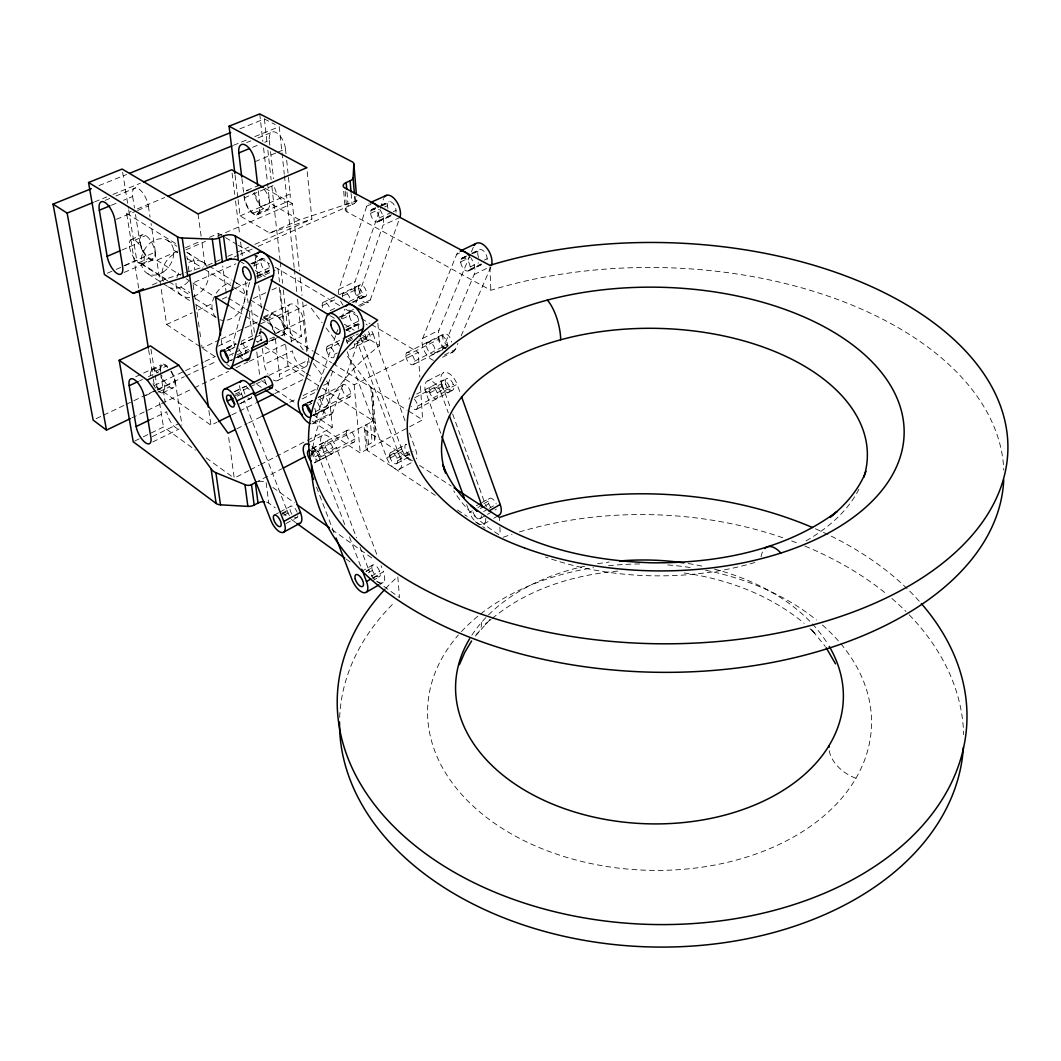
<?xml version="1.0" encoding="UTF-8"?>
<svg xmlns="http://www.w3.org/2000/svg" width="1061" height="1061" viewBox="0 0 1061 1061"><rect width="100%" height="100%" fill="white"/><g stroke="black" fill="none" stroke-linecap="round" stroke-linejoin="round"><path stroke-width="0.75" stroke-dasharray="5 3.75" d="M435.302 495.341L367.517 450.58A7.387 4.284 -4.8 0 1 368.578 444.479L372.132 442.609A7.347 4.231 -4.9 0 0 374.825 439.241L375.289 423.79L372.69 392.358A9.456 7.745 27.5 0 0 370.82 387.437L345.979 354.387M234.68 346.31A13.475 6.074 64 0 1 234.149 338.631L249.68 281.961M253.99 266.218L257.001 255.197M338.578 294.282A13.011 6.525 64.4 0 1 338.883 289.268L366.774 206.113A13.793 7.255 65.8 0 1 368.79 203.274M335.647 335.74L316.364 391.841L300.091 400.01M336.178 334.188L337.796 329.507M341.536 318.605L344.759 309.255M355.886 302.955L383.114 225.144L399.917 217.478L370.316 299.905A12.944 6.591 64.5 0 1 359.904 298.592A12.944 6.591 64.5 0 1 354.984 281.695L383.591 198.593M311.762 423.856A14.125 6.578 62.8 0 0 315.17 421.204L333.539 368.79M315.17 421.204L332.889 412.132L359.069 339.639M433.525 360.329A13.528 7.122 63.1 0 1 424.413 351.125A13.528 7.122 63.1 0 1 422.636 338.446L456.694 254.388A14.35 7.957 64.5 0 1 458.564 251.868M444.678 348.698A13.448 7.188 63.2 0 1 438.936 330.263L473.736 246.232M442.212 350.223L474.174 274.494A14.35 7.957 64.5 0 0 471.203 258.353M444.44 355.011L455.288 349.454L457.901 343.406M461.164 335.833L491.19 266.178M475.355 636.056L489.93 619.651L485.301 624.359L491.071 619.438M258.168 246.351L354.467 203.513L356.907 200.861L356.509 196.073M492.224 618.457C527.476 589.134 573.205 574.943 618.351 571.043M380.302 584.08L383.101 582.462M483.882 524.015L488.1 521.561M493.736 518.298L496.548 516.667M372.119 578.285L383.379 571.799L381.058 565.659M373.326 578.033L380.355 573.988M372.424 580.818L379.573 576.68M480.275 518.564L486.084 515.195M487.49 514.386L495.938 509.505A6.499 3.369 60.1 0 0 496.283 509.187M371.284 576.203L379.705 571.348M483.657 511.535L487.888 509.108M489.293 508.285L493.537 505.858M361.297 571.561L372.703 565.022M476.376 505.739L480.646 503.312M482.065 502.503L489.293 498.338A6.499 3.369 60.1 0 1 496.23 503.909M366.164 571.043L371.774 567.834M483.949 503.59L488.179 501.177M366.005 571.627L368.804 570.022A13.554 6.22 60.3 0 0 380.7 583.019A13.554 6.22 60.3 0 0 383.379 571.799M466.654 504.612L469.479 512.357L472.291 510.752M477.914 507.529L482.132 505.116M368.22 572.874L372.424 570.46M480.275 508.59L484.506 506.163M485.911 505.354L488.723 503.75M319.547 460.288L354.029 442.145M347.265 430.275L312.703 448.272M399.029 469.413L414.32 461.097M286.032 523.497L297.067 517.516M396.284 463.79L411.602 455.501M396.973 458.286L410.925 450.753M347.186 351.721L386.735 457.941A12.546 6.154 61.6 0 0 397.809 469.572A12.546 6.154 61.6 0 0 400.421 458.405L412.994 451.601M397.557 460.806L412.901 452.516M283.022 512.768L289.932 509.055M389.533 455.554L404.864 447.318M281.841 514.32L287.359 511.362L244.189 400.461M386.735 457.941L402.013 449.731A12.48 6.22 61.7 0 0 412.278 461.164M283.698 515.328L290.595 511.614M390.13 458.06L405.435 449.811M274.375 514.996L278.526 512.768M279.918 512.025L290.993 506.084A6.485 2.865 61.6 0 1 297.133 512.145M390.435 452.729L406.138 444.307M312.106 421.045L360.223 452.994L408.114 427.57M409.573 426.801L422.636 419.864L420.381 385.289M314.799 414.798L349.918 396.894M315.303 456.694L332.743 447.556M437.265 392.782L453.299 384.374M344.745 524.558L318.884 456.814L336.35 447.649L377.583 556.468M440.739 433.273L426.084 392.955A13.302 6.896 62.4 0 1 429.121 380.607A13.302 6.896 62.4 0 1 441.031 392.716L457.092 384.281L460.408 393.538M320.382 457.172L354.931 439.042M417.57 406.138L449.891 389.162M314.812 462.782L332.199 453.631M416.562 409.254L452.41 390.395M343.035 384.838L318.061 397.596M311.934 452.556L322.053 447.265A13.793 6.446 62.2 0 1 324.427 434.877A13.793 6.446 62.2 0 1 336.35 447.649M426.084 392.955L442.052 384.626A13.223 6.963 62.4 0 1 445.196 372.278A13.223 6.963 62.4 0 1 457.092 384.281M255.369 482.609L281.775 468.816M311.112 453.498L370.435 422.517L372.132 442.609M308.221 456.442L325.608 447.357M429.785 392.902L445.779 384.533M311.602 448.843L326.125 441.27M416.694 394.122L446.654 378.512M311.881 451.402L346.377 433.405M414.798 397.703L441.217 383.923M309.998 441.88L323.088 435.09M427.716 380.872L443.763 372.557M468.962 270.608L483.126 263.659M248.884 470.58L234.229 478.153L228.301 434.824M250.343 469.824L259.136 465.275M260.595 464.519L306.019 441.031M307.478 440.275L332.385 427.384L328.035 383.101L324.135 377.875M313.486 423.419L331.178 414.36M442.543 357.278L453.365 351.735M311.019 416.084L328.738 407.039M434.904 352.942L447.119 346.722M313.128 415.687L327.889 408.167M413.565 364.454L446.164 347.862M239.441 403.949L253.937 396.589M315.647 411.535L350.82 393.644M414.572 361.191L447.45 344.467M471.893 253.592L478.909 250.038M307.027 405.872L311.417 403.644M318.738 399.957L342.146 388.114M405.819 355.939L438.657 339.334M330.528 369.904L354.162 384.825L418.246 352.371L419.851 377.066M350.435 311.815L339.825 317.053M303.565 404.718L312.438 400.249M318.366 397.252L321.324 395.766M406.814 352.663L443.962 333.897M308.645 402.862L313.088 400.62M426.721 343.273L443.021 335.051M236.895 428.79L247.186 423.631M248.659 422.901L261.881 416.27M289.812 402.265L297.173 398.578M303.048 395.634L316.271 389.002M323.632 385.315L328.035 383.101M422.636 338.446L438.936 330.263M153.314 378.923L154.362 385.408L210.98 425.222L216.921 422.278M231.762 414.931L255.502 403.153M274.799 393.578L302.995 379.599M334.401 354.414L337.305 352.981M354.706 344.401L366.31 338.684M240.502 403.498L250.489 398.565M349.613 349.586L369.029 340.05M237.24 396.191L244.362 392.703M347.08 342.292L351.39 340.183M359.573 339.082L369.652 334.122M152.757 441.96L179.123 428.989M278.101 380.276L306.191 366.456M400.421 458.405L357.199 341.722L373.061 333.91A12.719 6.406 63.7 0 0 370.568 328.937M234.614 391.589L244.627 386.695M327.252 346.377L343.3 338.525M474.174 274.494L489.771 266.881M134.667 441.071L141.869 437.543M143.301 436.84L163.46 426.986L195.503 450.156M268.964 375.408L288.022 366.085L321.165 387.411M235.263 394.122L248.553 387.623M250.025 386.894L254.454 384.732M255.926 384.002L264.786 379.666M326.456 349.467L340.952 342.371M348.194 338.83L358.326 333.87M235.502 395.554L241.192 392.756A13.236 5.902 63.4 0 1 239.68 384.666M346.615 341.085L353.777 337.57M152.333 436.615L178.606 423.737M273.38 380.01A12.679 5.822 63.6 0 0 279.481 374.281L307.663 360.461A12.56 5.942 63.7 0 1 301.165 366.098A12.56 5.942 63.7 0 1 292.425 350.806L264.322 364.414A12.679 5.822 63.6 0 0 267.995 374.254M307.849 402.596L316.602 398.313M238.049 357.371L248.38 352.332M346.138 330.409L357.597 324.838M468.75 270.754L482.927 263.871M149.23 420.183L166.683 411.721A13.09 5.398 63.3 0 0 178.938 428.923M345.859 327.305L358.777 321.032M470.156 266.974L478.67 262.836M484.36 260.091L487.198 258.712M345.634 329.812L358.525 323.539M469.798 269.454L481.137 263.937M346.271 329.905L360.674 322.889M252.81 335.727L241.179 341.284M359.918 306.404L368.671 302.186M339.149 317.186L350.621 311.669M462.079 258.075L466.336 256.033M472.026 253.3L479.121 249.879M131.789 417.928L160.078 404.321M161.564 403.604L192.823 388.565M194.309 387.849L228.539 371.377M235.98 367.796L247.889 362.066M249.375 361.35L285.104 344.162M291.059 341.297L301.47 336.284L297.133 295.343M341.098 317.106L349.692 312.968M461.044 259.401L466.734 256.669M473.829 253.247L478.087 251.205M342.305 318.923L349.467 315.475M460.699 261.868L470.62 257.094M456.694 254.388L459.532 253.022M358.631 305.515L370.316 299.905M159.123 391.774L169.389 386.88M269.733 339.016L273.818 337.066M237.094 354.958L248.632 349.454M334.653 308.419L330.236 310.528A6.552 3.223 64.3 0 0 324.958 302.186A6.552 3.223 64.3 0 0 322.637 307.836M349.414 301.377L362.69 295.051M237.717 356.403L249.6 350.727M268.91 341.496L279.308 336.536M280.794 335.833L285.25 333.698L280.184 288.327M228.314 361.35L232.664 359.268M234.123 358.578L245.754 353.021M351.854 302.319L366.469 295.343M162.744 392.782L173.023 387.875M272.16 340.501L276.258 338.552M237.77 357.623L245.038 354.149M353.034 302.465L365.647 296.483M234.256 391.854L249.68 384.493M224.866 351.828L234.958 347.053M240.714 344.321L253.685 338.18M255.117 337.491L259.441 335.448A6.698 3.09 64.1 0 0 261.391 340.661M322.186 305.701L336.921 298.711M342.809 295.913L354.586 290.329M154.362 385.408L184.123 371.297M185.609 370.594L203.46 362.133M204.959 361.416L215.37 356.483M228.765 350.13L234.72 347.305M240.661 344.493L252.571 338.844L258.075 342.371M96.127 418.671L102.108 415.819M103.593 415.116L124.535 405.156M126.02 404.44L184.335 376.682M185.834 375.979L217.226 361.032M229.189 355.342L233.685 353.207M235.171 352.491L250.131 345.369M257.598 341.814L263.579 338.963M277.04 332.57L287.504 327.584L301.47 336.284M145.582 395.634L155.967 390.687M157.452 389.984L175.264 381.496A13.316 5.544 63.8 0 0 171.232 371.098M274.839 334.096L303.473 320.462A12.759 6.101 64.3 0 0 294.587 304.878A12.759 6.101 64.3 0 0 288.048 310.992L259.494 324.414M227.081 347.783L235.807 343.645M322.982 302.465L334.852 296.841M339.295 294.746L359.613 285.077M226.378 348.923L236.563 344.096M342.716 293.844L358.804 286.231M139.548 380.846L142.506 379.453M148.421 376.668L158.779 371.801M218.155 346.165L234.149 338.631M338.883 289.268L354.984 281.695M264.136 308.393L279.282 317.796L306.735 304.852M135.728 376.748L161.206 364.812M263.685 316.788L289.454 304.719M152.2 370.13L162.532 365.289M263.552 317.915L271.788 314.056M219.866 339.706L202.12 348.021L201.656 344.772M221.338 339.003L243.513 328.592M244.998 327.902L258.3 321.655M155.821 371.085L166.166 366.231M265.966 319.334L275.595 314.812M354.268 203.606L352.093 204.627L351.151 193.526M226.921 347.928L235.476 343.936M347.119 329.653L357.782 324.679M461.867 258.234L466.164 256.245M378.313 221.524L390.952 215.754M253.247 298.526L266.178 292.571M271.934 289.918L279.109 286.603L284.932 338.512M177.837 251.072L156.776 260.224L166.63 324.467L192.187 312.796M198.208 310.051L213.234 303.194M222.253 299.069L226.762 297.014L222.717 266.032M256.669 275.913L269.361 270.157M379.016 220.37L394.413 213.38M256.709 276.855L267.969 271.749M377.491 221.988L394.268 214.362M234.866 288.512L248.261 282.425M257.186 278.367L275.038 270.237M261.722 259.017L250.82 263.937M381.284 205.357L388.366 202.147M256.789 273.446L269.481 267.69M379.254 217.956L391.88 212.24M393.286 211.603L396.085 210.33M253.95 265.794L260.993 262.624M370.607 213.288L379.002 209.508M384.612 206.975L387.411 205.715M251.192 263.632L262.491 258.566M372.358 209.229L375.17 207.969M380.78 205.436L389.201 201.656M252.651 263.977L261.112 260.17M370.846 210.86L376.443 208.341M382.053 205.821L387.663 203.301M258.393 275.94L268.738 271.298M194.375 282.359L235.821 263.831M366.774 206.113L370.979 204.242M371.536 209.707L375.713 207.837M234.163 257.027L238.659 255.025M240.171 254.361L252.173 249.017M220.264 259.693L205.237 266.351L201.431 238.513M227.77 256.364L235.29 253.035M236.789 252.372L248.804 247.041M254.826 244.375L311.907 219.07L306.854 167.691M152.36 284.865L165.702 278.977L185.476 272.664M238.075 199.601L240.078 215.913L269.68 233.049L299.534 219.866L356.894 200.821M185.357 247.81L200.396 241.271M209.428 237.359L218.447 233.433L224.123 236.815M185.954 249.865L205.449 241.391M217.439 236.165L292.412 203.553L299.441 270.86M138.514 262.823L149.322 258.141M253.433 213.102L263.46 208.765M142.24 263.499L153.076 258.804M257.346 213.619L267.399 209.256M124.137 272.438L152.32 260.21M256.497 215.038L286.404 202.054M124.057 265.648L155.423 252.107L151.033 223.5M241.921 178.619L244.242 197.876A13.568 6.485 66.2 0 0 253.592 214.203A13.568 6.485 66.2 0 0 260.144 206.908L290.21 193.938L288.194 174.68M107.347 273.207L114.707 270.038M116.179 269.401L123.54 266.231M125.012 265.595L136.776 260.502L165.702 278.977M240.078 215.913L269.759 203.102L299.534 219.866M122.042 249.985L139.893 242.372L135.49 214.547M244.242 197.876L274.215 185.105A13.435 6.605 66.4 0 0 283.473 201.272A13.435 6.605 66.4 0 0 290.21 193.938M131.179 239.547L142.055 234.919M246.895 190.449L256.987 186.166M134.893 240.157L145.795 235.515M138.673 288.035L126.644 213.38L131.206 211.484M137.293 208.951L164.694 197.571M116.418 219.295L136.193 211.073M137.705 210.436L148.354 206.02A14.31 6.194 66.2 0 0 138.553 188.765A14.31 6.194 66.2 0 0 132.638 196.537L123.553 200.264M254.932 161.696L276.324 152.797M277.849 152.161L285.502 148.991A13.687 6.777 67.1 0 0 276.085 132.506A13.687 6.777 67.1 0 0 269.295 140.41L264.733 142.28M111.445 205.25L117.492 202.757M252.545 147.293L258.632 144.787M94.601 201.895L106.803 196.922M112.917 194.442L140.37 183.248M233.46 145.317L248.712 139.097M254.826 136.617L279.229 126.67L281.841 151.232M105.198 200.33L109.8 198.46M115.928 195.953L135.649 187.89M246.616 142.585L250.82 140.861M257.81 138.01L273.048 131.789M98.991 185.609L126.564 174.508M239.905 128.832L264.414 118.965L275.197 124.561M269.68 233.049L311.907 219.07M186.988 272.173L203.725 266.841M684.226 572.993C727.567 579.094 770.273 595.155 804.172 623.311M345.17 191.166L346.947 211.868L490.832 290.29A346.204 202.399 1.2 0 1 1003.772 470.169M264.932 188.261L292.412 203.553M225.542 237.651L236.882 244.401M238.301 245.25L269.494 263.818M275.17 267.2L340.21 305.913M345.873 309.295L360.064 317.73M361.483 318.579L369.997 323.645M371.416 324.494L418.246 352.371M239.746 261.165L245.396 264.574M255.29 270.542L265.184 276.51M330.183 315.74L334.427 318.3M344.321 324.268L354.215 330.236M362.69 335.356L379.652 345.581A346.204 202.399 1.2 0 0 311.828 456.867M126.644 213.38L176.298 243.937M167.134 240.171L176.935 246.205M186.736 252.253L207.744 265.197M209.15 266.059L231.55 279.865M232.956 280.727L238.553 284.189M173.58 250.078L177.771 252.664M187.558 258.725L202.93 268.261M204.322 269.123L230.874 285.568M232.266 286.43L244.839 294.229M250.369 299.852L262.77 307.544M228.155 297.889L244.866 308.366M246.258 309.242L258.791 317.106M260.184 317.982L313.234 351.244M314.626 352.133L331.47 362.69M332.862 363.565L407.199 410.196M408.604 411.071L422.636 419.864M156.776 260.224L180.556 275.237M186.152 278.764L191.749 282.292M192.89 283.022L215.529 297.305M230.423 306.709L244.335 315.488M245.728 316.364L256.842 323.393M315.236 360.249L329.135 369.029M180.887 287L189.813 292.69M141.378 264.03L167.731 280.873M169.11 281.762L189.919 295.051M195.463 298.592L212.107 309.228M264.958 346.788L304.905 372.384M306.271 373.273L310.409 375.912M147.996 273.844L161.842 282.743M163.222 283.632L190.9 301.404M196.444 304.958L215.821 317.398M322.544 388.299L373.644 421.177A7.268 4.138 -4.8 0 1 375.289 423.79M368.578 444.479L366.867 424.387A7.454 4.257 -4.7 0 0 365.78 430.434L412.663 460.938M419.559 465.421L451.27 486.057M261.536 380.607L266.987 384.201M275.157 389.599L295.595 403.1M313.313 414.798L332.385 427.384M457.437 509.956L467.119 516.349M475.421 521.826L485.102 528.219M166.63 324.467L216.099 357.318M226.868 364.454L229.614 366.284M257.107 384.533L261.231 387.278M272.876 487.45L294.374 502.781M331.987 529.598L372.278 558.338M206.192 457.888L232.889 477.185M266.616 502.105A7.706 4.602 -7.4 0 1 268.712 503.086L275.383 507.914M282.054 512.728L290.064 518.524M291.404 519.492L295.396 522.383A12.984 5.716 61.6 0 1 292.611 519.917M346.098 559.041L350.103 561.932M376.788 581.216L399.466 597.622L397.809 576.534A315.037 215.184 2.4 0 0 386.071 588.046M809.901 628.642L815.617 633.974L811.002 628.921L825.272 646.454M311.165 308.141L322.106 322.677M326.085 327.955L340.011 346.456M279.282 317.796L304.64 351.761M313.406 363.512L323.154 376.575M241.192 392.756L243.592 398.923M316.536 487.158L334.878 534.93M322.053 447.265L356.536 537.794M360.037 547.012L368.804 570.022M349.454 536.879L361.204 567.675M360.66 337.875L402.013 449.731M373.061 333.91L406.111 423.763M409.533 433.047L415.793 450.089A12.48 6.22 61.7 0 1 416.522 458.79M442.052 384.626L450.408 407.782M452.636 413.962L484.943 503.498A12.997 6.737 60.1 0 0 486.482 506.893M441.031 392.716L448.299 412.835M122.652 172.32L128.408 208.248M128.66 209.879L136.776 260.502M150.98 349.149L154.879 373.472M155.145 375.09L157.996 392.928M159.561 402.663L163.46 426.986M148.606 349.706L153.049 377.292M132.638 196.537L134.455 207.996M160.516 372.729L165.145 401.973M148.354 206.02L150.065 217.147M175.264 381.496L181.524 422.305A13.09 5.398 63.3 0 1 181.683 425.169M193.129 284.64L194.282 292.77M194.508 294.401L195.662 302.518M195.887 304.149L196.815 310.648M197.041 312.279L198.195 320.395M198.434 322.027L199.587 330.143M199.813 331.775L200.741 338.273M186.895 256.43L187.359 259.706M188.301 266.258L188.991 271.178M208.884 410.474L210.98 425.222M198.062 213.951L201.205 236.868M221.258 339.865L222.359 348.048M218.447 233.433L218.871 236.696M266.165 482.662L268.712 503.086M235.078 175.131L237.876 197.969M250.582 301.483L254.574 334.069M256.775 352L259.773 376.443M232.08 173.036L234.72 194.375M235.529 200.953L239.786 235.423M240.595 241.988L242.425 256.762M245.476 281.39L248.102 302.73M249.322 312.584L252.571 338.844M255.078 255.237L257.942 279.361M258.712 285.794L261.391 308.313M260.078 329.215L260.648 334.016M260.847 335.621L261.417 340.422M262.385 348.419L264.322 364.414M258.287 190.768L260.144 206.908M275.396 338.923L279.481 374.281M264.414 118.965L267.133 143.606M267.863 150.171L271.139 179.747M271.868 186.312L280.051 260.237M280.237 261.881L282.597 283.234M283.327 289.799L287.504 327.584M278.009 268.884L279.454 281.855M259.759 113.912L262.849 141.471M263.579 147.97L267.399 182.028M267.571 183.646L269.759 203.102M285.661 344.997L288.022 366.085M269.295 140.41L269.826 145.198M270.528 151.577L273.513 178.725M288.048 310.992L291.55 342.836M282.014 152.864L284.268 174.163M284.441 175.794L294.176 267.505M294.348 269.149L296.961 293.711M300.13 277.425L302.014 295.475M302.69 302.053L308.353 356.217M308.526 357.862L309.043 362.782M285.502 148.991L286.006 153.805M286.669 160.224L288.022 173.062M303.473 320.462L306.828 352.464M354.162 384.825L360.223 452.994M346.987 192.068L348.207 206.351A8.05 3.859 -4.3 0 0 346.947 211.868M365.78 430.434L367.517 450.58M343.698 191.272L345.249 209.11M364.162 427.397L365.899 447.517M354.984 196.285L355.395 201.205M370.846 387.424L373.644 421.177M354.666 196.749L355.196 203.062M372.69 392.358L373.048 417.888L374.825 439.241M377.902 323.3L379.652 345.581M489.93 266.895L490.832 290.29M499.519 517.45L499.638 520.659M499.89 527.065L500.195 535.062M311.947 446.402A13.873 6.366 62.2 0 1 318.884 456.814M311.536 451.23A6.936 3.183 62.2 0 1 315.992 459.36A6.936 3.183 62.2 0 1 312.889 462.49M289.401 515.553A12.984 5.716 61.6 0 1 287.359 511.362M251.51 396.642A6.618 2.944 63.4 0 1 247.903 397.835M244.958 394.016A6.618 2.944 63.4 0 1 244.574 386.721A6.618 2.944 63.4 0 1 250.171 391.257M297.836 515.765A6.485 2.865 61.6 0 1 294.679 517.171M291.868 514.121A6.485 2.865 61.6 0 1 290.939 506.097M332.889 412.132A14.032 6.658 62.9 0 1 325.303 413.167A14.032 6.658 62.9 0 1 316.907 400.607M242.876 359.149A13.475 6.074 64 0 1 237.319 352.517M241.377 342.703A6.737 3.037 64 0 1 245.608 353.406A6.737 3.037 64 0 1 238.738 348.605M455.288 349.454A13.448 7.188 63.2 0 1 448.498 351.549M448.432 345.939A6.724 3.594 63.2 0 1 442.822 338.287A6.724 3.594 63.2 0 1 446.31 333.91A6.724 3.594 63.2 0 1 451.482 342.093M478.644 257.491A7.135 4.019 64.6 0 1 479.068 249.919A7.135 4.019 64.6 0 1 485.209 252.903A7.135 4.019 64.6 0 1 486.707 261.404M485.752 518.418A13.077 6.671 60.1 0 1 479.572 524.28A13.077 6.671 60.1 0 1 469.479 512.357M481.376 515.752A6.538 3.342 60.1 0 1 477.437 518.166A6.538 3.342 60.1 0 1 472.715 510.434M490.805 507.37A6.499 3.369 60.1 0 1 489.227 498.391M346.297 330.276A12.785 6.339 63.7 0 1 350.196 331.788M353.645 335.236A12.785 6.339 63.7 0 1 354.175 335.966M356.854 340.846A12.785 6.339 63.7 0 1 357.199 341.722M354.294 343.618A6.393 3.17 63.7 0 1 350.846 347.424M347.637 343.578A6.393 3.17 63.7 0 1 346.443 339.387M350.316 336.96A6.393 3.17 63.7 0 1 352.557 339.414M358.26 328.976A12.719 6.406 63.7 0 1 360.753 322.862M366.085 324.043A12.719 6.406 63.7 0 1 367.265 324.998M409.957 455.355A6.247 3.103 61.7 0 1 405.077 448.67A6.247 3.103 61.7 0 1 407.238 444.28M368.406 331.642A6.366 3.196 63.7 0 1 369.4 339.825A6.366 3.196 63.7 0 1 363.419 335.82M372.981 417.888A7.109 5.875 28 0 1 370.488 422.583M339.666 717.448A312.226 216.046 2.5 0 1 394.692 602.171M503.219 537.237A312.226 216.046 2.5 0 1 512.025 534.267M519.466 531.946A312.226 216.046 2.5 0 1 784.119 538.206M791.652 540.911A312.226 216.046 2.5 0 1 799.092 543.762M804.981 546.136A312.226 216.046 2.5 0 1 887.049 594.425M891.969 598.55A312.226 216.046 2.5 0 1 905.935 611.481M909.237 614.836A312.226 216.046 2.5 0 1 963.627 734.676M822.461 625.022A222.094 153.076 2.5 0 1 808.482 827.686A222.094 153.076 2.5 0 1 514.704 835.776A222.094 153.076 2.5 0 1 458.339 635.048M461.429 631.613A222.094 153.076 2.5 0 1 593.59 567.701M608.497 565.738A222.094 153.076 2.5 0 1 640.327 563.948M667.807 564.956A222.094 153.076 2.5 0 1 690.565 567.582M705.538 570.234A222.094 153.076 2.5 0 1 816.519 620.022M855.922 778.257A32.109 21.366 31.2 0 1 829.012 749.119M160.264 371.111A13.316 5.544 63.8 0 1 168.527 367.477M263.95 317.478A12.878 5.981 64.2 0 1 274.719 333.287M258.513 481.535A7.772 4.562 -7.3 0 1 265.409 482.211M815.432 528.789A315.037 215.184 2.4 0 1 920.338 602.436M471.893 635.141A193.991 131.843 2.3 0 1 584.757 566.216M597.635 563.723A193.991 131.843 2.3 0 1 609.12 562.065M688.284 563.563A193.991 131.843 2.3 0 1 702.912 566.309M714.424 569.067A193.991 131.843 2.3 0 1 827.62 643.722M481.535 622.383A28.262 18.077 41.8 0 1 473.153 635.844M353.472 309.096A13.011 6.525 64.4 0 1 345.899 308.287M343.061 305.183A13.011 6.525 64.4 0 1 340.687 301.191M379.918 209.521A13.793 7.255 65.8 0 1 383.114 225.144M342.703 297.199A6.512 3.263 64.4 0 1 345.714 292.69A6.512 3.263 64.4 0 1 350.607 300.926M387.955 208.354A6.857 3.66 65.9 0 1 391.204 201.948A6.857 3.66 65.9 0 1 395.952 212.319M155.423 252.107A14.045 6.021 65.6 0 1 149.535 259.269A14.045 6.021 65.6 0 1 139.893 242.372M858.919 489.201A212.956 123.739 1.1 0 1 803.575 542.29M754.822 562.476A212.956 123.739 1.1 0 1 545.487 557.025M498.763 534.545A212.956 123.739 1.1 0 1 453.723 490.832M761.042 556.813A36.101 15.371 70.9 0 1 763.138 550.686M266.709 384.772A6.578 2.997 63.4 0 1 264.759 379.281M414.281 399.082A6.698 3.408 62.3 0 1 417.265 408.352A6.698 3.408 62.3 0 1 411.045 406.363M409.002 399.294A6.698 3.408 62.3 0 1 409.771 397.769M314.799 408.339A7.056 3.302 62.9 0 1 313.008 415.01M307.398 403.14A7.056 3.302 62.9 0 1 311.828 403.803M232.094 360.302A6.764 3.011 63.9 0 1 230.794 360.607M226.829 348.22A6.764 3.011 63.9 0 1 232.386 355.289M445.607 348.074A6.737 3.581 63.2 0 1 438.737 340.157A6.737 3.581 63.2 0 1 443.869 337.066A6.737 3.581 63.2 0 1 446.721 347.398M364.759 334.082A6.366 3.196 63.7 0 1 365.422 341.801A6.366 3.196 63.7 0 1 359.652 338.048M236.271 283.26A20.159 14.841 -57.8 0 1 242.797 306.231A20.159 14.841 -57.8 0 1 219.826 319.719M216.139 317.478A20.159 14.841 -57.8 0 1 213.831 297.703A20.159 14.841 -57.8 0 1 230.542 283.022M170.821 371.363A12.467 5.199 63.8 0 1 173.208 387.795A12.467 5.199 63.8 0 1 161.683 375.329M160.728 371.363A12.467 5.199 63.8 0 1 167.731 367.53M274.375 337.133A12.069 5.597 64.2 0 1 269.401 340.223M261.364 330.157A12.069 5.597 64.2 0 1 260.794 328.539M263.95 318.472A12.069 5.597 64.2 0 1 273.844 331.364M253.566 193.142A12.705 6.074 66.2 0 1 259.666 209.123A12.705 6.074 66.2 0 1 252.027 212.12A12.705 6.074 66.2 0 1 244.6 196.643M246.179 190.953A12.705 6.074 66.2 0 1 248.234 190.131M187.386 252.73A19.615 14.894 -57.8 0 1 194.176 270.21M188.434 281.351A19.615 14.894 -57.8 0 1 165.887 285.077M163.341 281.364A19.615 14.894 -57.8 0 1 177.121 252.611M160.94 377.013A12.507 5.146 63.8 0 1 162.93 392.716A12.507 5.146 63.8 0 1 151.696 381.005M150.357 375.488A12.507 5.146 63.8 0 1 157.917 372.941M275.276 332.836A12.029 5.637 64.2 0 1 270.184 315.541A12.029 5.637 64.2 0 1 281.324 321.483A12.029 5.637 64.2 0 1 281.284 336.045M264.229 189.428A12.666 6.114 66.3 0 1 269.693 205.224A12.666 6.114 66.3 0 1 261.868 207.624A12.666 6.114 66.3 0 1 254.667 192.359M188.885 262.438A19.761 14.881 -57.8 0 1 208.672 271.948A19.761 14.881 -57.8 0 1 193.261 296.603A19.761 14.881 -57.8 0 1 175.993 283.048M176.842 277.637A19.761 14.881 -57.8 0 1 180.582 269.865M372.04 569.28A6.777 3.117 60.3 0 0 379.414 576.786A6.777 3.117 60.3 0 0 376.735 566.64A6.777 3.117 60.3 0 0 372.04 569.28M325.09 445.673A6.896 3.223 62.2 0 0 332.372 453.551A6.896 3.223 62.2 0 0 330.051 443.113A6.896 3.223 62.2 0 0 325.09 445.673M349.533 316.072A7.467 3.74 64 0 0 357.265 325.011A7.467 3.74 64 0 0 355.554 313.645A7.467 3.74 64 0 0 349.533 316.072M320.422 400.037A7.016 3.329 62.9 0 0 327.756 408.233A7.016 3.329 62.9 0 0 325.661 397.61A7.016 3.329 62.9 0 0 320.422 400.037M261.059 263.075A7.162 3.395 65.2 0 0 268.221 271.656A7.162 3.395 65.2 0 0 266.43 260.714A7.162 3.395 65.2 0 0 261.059 263.075M426.522 346.363A6.764 3.554 63.1 0 0 433.816 354.149A6.764 3.554 63.1 0 0 432.106 343.751A6.764 3.554 63.1 0 0 426.522 346.363M460.739 262.452A7.175 3.979 64.5 0 0 468.405 270.94A7.175 3.979 64.5 0 0 467.132 259.839A7.175 3.979 64.5 0 0 460.739 262.452M429.334 391.257A6.645 3.448 62.4 0 0 436.601 398.724A6.645 3.448 62.4 0 0 434.639 388.512A6.645 3.448 62.4 0 0 429.334 391.257M445.328 382.902A6.618 3.488 62.4 0 0 452.596 390.315A6.618 3.488 62.4 0 0 450.686 380.13A6.618 3.488 62.4 0 0 445.328 382.902M389.679 456.535A6.273 3.077 61.6 0 0 396.456 463.723A6.273 3.077 61.6 0 0 394.506 454.241A6.273 3.077 61.6 0 0 389.679 456.535M370.647 213.725A6.896 3.621 65.8 0 0 377.756 221.895A6.896 3.621 65.8 0 0 376.39 211.192A6.896 3.621 65.8 0 0 370.647 213.725M358.631 288.844A6.472 3.289 64.5 0 0 365.302 296.669A6.472 3.289 64.5 0 0 363.989 286.815A6.472 3.289 64.5 0 0 358.631 288.844M346.523 434.36A6.843 3.276 62.2 0 0 353.777 442.304A6.843 3.276 62.2 0 0 351.668 431.96A6.843 3.276 62.2 0 0 346.523 434.36M342.212 388.658A6.963 3.382 62.9 0 0 349.427 397.159A6.963 3.382 62.9 0 0 347.809 386.774A6.963 3.382 62.9 0 0 342.212 388.658M326.523 349.984A6.432 3.13 63.6 0 0 333.154 357.756A6.432 3.13 63.6 0 0 331.616 348.048A6.432 3.13 63.6 0 0 326.523 349.984M405.872 356.469A6.817 3.515 63.1 0 0 413.047 364.732A6.817 3.515 63.1 0 0 411.668 354.467A6.817 3.515 63.1 0 0 405.872 356.469M312.04 452.357A6.923 3.196 62.2 0 0 319.295 460.434A6.923 3.196 62.2 0 0 317.067 450.036A6.923 3.196 62.2 0 0 312.04 452.357M354.653 290.847A6.485 3.289 64.4 0 0 361.363 298.552A6.485 3.289 64.4 0 0 359.891 288.632A6.485 3.289 64.4 0 0 354.653 290.847M441.323 384.864A6.618 3.475 62.4 0 0 448.551 392.437A6.618 3.475 62.4 0 0 446.774 382.305A6.618 3.475 62.4 0 0 441.323 384.864M163.169 272.08A19.377 14.92 -57.8 0 0 167.837 240.582A19.377 14.92 -57.8 0 0 141.378 258.208A19.377 14.92 -57.8 0 0 163.169 272.08M140.291 242.094A13.156 5.65 65.6 0 0 152.665 258.964A13.156 5.65 65.6 0 0 149.826 239.507A13.156 5.65 65.6 0 0 140.291 242.094M129.455 246.709A13.196 5.597 65.5 0 0 141.842 263.645A13.196 5.597 65.5 0 0 138.925 244.163A13.196 5.597 65.5 0 0 129.455 246.709"/><path stroke-width="1.5" d="M354.401 193.593L353.088 177.81L353.87 164.057A7.957 3.674 -4.3 0 0 352.119 161.763L259.759 113.912L229.07 126.206L234.879 173.5M232.2 366.204L255.171 283.512A14.403 6.698 65.1 0 0 249.308 264.613A14.403 6.698 65.1 0 0 238.672 263.393L216.696 346.854A13.554 6.008 63.9 0 0 222.333 364.334A13.554 6.008 63.9 0 0 232.2 366.204L249.64 357.836L273.486 275.157A14.31 6.79 65.2 0 0 268.619 257.478A14.31 6.79 65.2 0 0 257.73 253.513M335.157 364.162L344.348 337.955A15.013 7.387 64 0 0 338.552 318.34A15.013 7.387 64 0 0 326.642 316.616L298.618 400.753A14.125 6.578 62.8 0 0 300.953 413.737A14.125 6.578 62.8 0 0 310.091 423.525M360.183 336.562L362.968 328.844A14.92 7.48 64 0 0 358.22 310.541A14.92 7.48 64 0 0 346.178 306.006M459.4 664.663L464.691 652.542L471.601 640.937M866.041 471.27C858.734 489.771 845.352 505.089 829.981 517.423L837.049 511.495C784.397 550.898 716.48 563.338 651.971 562.807C588.086 560.818 521.389 545.977 470.607 505.182L477.132 511.243C462.41 498.59 449.692 483.126 442.888 464.745L445.514 473.14M366.297 592.197L378.91 584.89M336.058 538.02L352.027 579.638A13.621 6.141 60.3 0 0 363.91 592.741A13.621 6.141 60.3 0 0 366.496 581.534L370.713 579.094M488.896 510.991L500.195 504.479L461.508 396.615M283.048 532.476L299.6 523.484M283.791 521.402L236.789 400.978A13.316 5.822 63.3 0 0 225.688 388.856A13.316 5.822 63.3 0 0 224.123 401.124L270.82 520.248A13.05 5.65 61.6 0 0 281.908 532.582A13.05 5.65 61.6 0 0 283.791 521.402L300.435 512.41L253.99 392.517A13.236 5.902 63.4 0 0 246.59 381.973A13.236 5.902 63.4 0 0 240.21 382.358M235.423 429.533L228.075 433.22L178.739 365.183L150.463 345.899L119.19 360.316L133.222 441.774L216.139 503.458A7.692 4.536 -8.2 0 0 220.502 504.837L247.863 506.376A7.692 4.562 -7.6 0 0 254.176 505.063L258.009 503.033A7.706 4.602 -7.4 0 1 264.521 501.734M256.351 482.171A7.772 4.562 -7.3 0 0 255.369 482.609L251.51 484.625L254.176 505.063M283.247 468.06L305.25 456.562M302.743 405.846L305.701 404.36M249.68 384.493L265.475 376.562M261.881 416.27L286.881 403.737M218.407 421.549L230.277 415.66M256.987 402.411L273.314 394.321M253.42 394.307L272.637 384.838M227.266 401.098L232.969 398.299M236.789 400.978L253.99 392.517M344.348 337.955L362.968 328.844M136.153 426.522L129.203 385.713A13.448 5.398 63.7 0 1 134.774 379.904A13.448 5.398 63.7 0 1 144.097 396.35L150.874 437.331A13.223 5.252 63.2 0 1 145.304 442.636A13.223 5.252 63.2 0 1 136.153 426.522L149.23 420.183M224.508 389.108L241.683 380.766M91.339 188.699L53.05 204.123L93.129 420.09L106.485 430.103L130.304 418.644M255.33 395.925L271.948 387.928M251.523 348.074L267.399 340.515M328.459 314.003L347.146 305.077M460.156 251.059L475.805 243.579M220.555 351.668L224.919 349.613M129.203 385.713L138.076 381.549M119.19 360.316L147.24 380.037L178.739 365.183M251.205 351.005L266.696 343.737M255.171 283.512L273.486 275.157M233.38 289.189L215.529 297.305L220.595 334.958M241.351 260.157L259.746 251.961M371.191 202.2L386.655 195.29M229.07 126.206L306.854 167.691L198.062 213.951L122.121 169.044L88.554 182.492L104.402 274.481L133.089 293.38L184.694 277.093L231.165 258.353M133.089 293.38L143.46 288.804M88.554 182.492L177.466 236.802A8.461 4.058 -6.9 0 0 182.227 237.996L212.28 239.11A8.461 4.085 -6.5 0 0 219.256 237.863L223.513 236.006A8.488 4.125 -6.3 0 1 235.29 235.953L377.65 320.117A349.679 200.595 1 0 0 568.961 636.069A349.679 200.595 1 0 0 1005.364 423.021A349.679 200.595 1 0 0 489.877 265.33L344.891 187.983A8.117 3.82 -4.3 0 1 346.165 182.545L350.09 180.834A8.064 3.767 -4.4 0 0 353.088 177.81M107.174 256.324L99.323 210.224A14.469 6.048 66 0 1 104.999 202.479A14.469 6.048 66 0 1 114.893 219.932L122.572 266.284A14.191 5.875 65.4 0 1 116.896 273.393A14.191 5.875 65.4 0 1 107.174 256.324L120.556 250.608M167.744 196.312L231.669 169.76L263.486 187.465M99.323 210.224L109.92 205.861M241.736 177.015L238.831 152.917L249.494 148.54M53.05 204.123L67.135 213.089L93.076 202.518M143.434 182.001L231.935 145.941M129.628 173.275L230.714 132.545M211.152 468.909A9.96 8.501 21.7 0 0 215.874 472.702L244.972 484.625A7.427 6.339 23.3 0 0 251.55 484.691M270.834 279.932L328.777 314.892M215.131 297.053L229.043 305.833M258.234 324.268L313.844 359.374M454.015 487.848L499.519 517.45A315.037 215.184 2.4 0 1 812.514 527.529M230.993 367.199L254.361 382.716M265.356 390.01L302.478 414.665M297.053 504.691L329.295 527.675M296.735 523.352L344.759 558.073M147.24 380.037L211.126 468.922L216.139 503.458M826.187 647.74L835.537 663.854M313.579 479.453L304.706 456.323A13.873 6.366 62.2 0 1 309.467 444.665M361.788 569.213L366.496 581.534M441.867 436.376L464.4 498.405M449.413 415.925L482.41 507.238M67.135 213.089L106.485 430.103M139.19 291.284L148.341 348.088M177.466 236.802L183.381 277.531M182.227 237.996L187.678 275.966M215.887 472.689L220.502 504.837M189.468 274.454L208.407 407.199M212.28 239.11L215.728 265.025M244.972 484.625L247.863 506.376M219.256 237.863L222.439 262.239M223.513 236.006L226.656 260.356A8.422 4.178 -6.4 0 1 238.34 260.316L235.29 235.953M255.369 482.609L258.009 503.033M257.73 185.914L254.932 161.696A13.82 6.658 66.9 0 0 245.436 145.039A13.82 6.658 66.9 0 0 238.831 152.917M346.165 182.545L346.708 188.885M350.09 180.834L351.019 191.935M353.87 164.057L356.377 194.468M311.35 461.336A6.936 3.183 62.2 0 1 307.504 453.577A6.936 3.183 62.2 0 1 310.316 450.487M300.435 512.41A12.984 5.716 61.6 0 1 298.168 523.564M249.64 357.836A13.475 6.074 64 0 1 245.648 360.488M474.028 245.608A14.27 8.037 64.6 0 1 486.217 247.306A14.27 8.037 64.6 0 1 491.442 265.515M460.726 251.019A14.35 7.957 64.5 0 1 469.426 255.887M500.195 504.479A12.997 6.737 60.1 0 1 497.025 515.739M963.375 747.342A312.226 216.046 2.5 0 1 643.788 946.73A312.226 216.046 2.5 0 1 339.547 722.064M921.359 603.59A315.037 215.184 2.4 0 1 855.206 878.256A315.037 215.184 2.4 0 1 445.925 867.301A315.037 215.184 2.4 0 1 384.957 589.24M829.264 646.428A193.991 131.843 2.3 0 1 649.571 823.853A193.991 131.843 2.3 0 1 469.625 638.762M619.624 560.977A193.991 131.843 2.3 0 1 683.854 562.887M828.933 747.368A32.109 21.366 31.2 0 1 828.999 745.671M370.276 202.717A13.793 7.255 65.8 0 1 378.233 207.174M384.44 196.908A13.713 7.321 65.9 0 1 395.713 200.33A13.713 7.321 65.9 0 1 399.917 217.478M764.729 548.577A36.101 15.371 70.9 0 1 780.883 553.006M547.304 300.117A29.735 10.583 75.1 0 1 560.685 339.799M1003.719 479.917A346.204 202.399 1.2 0 1 652.674 672.21A346.204 202.399 1.2 0 1 311.523 464.851M444.745 470.859A212.956 123.739 1.1 0 1 655.552 328.34A212.956 123.739 1.1 0 1 863.787 477.37M265.078 377.093A6.578 2.997 63.4 0 1 271.815 381.827A6.578 2.997 63.4 0 1 269.507 387.769M259.454 333.605A6.698 3.09 64.1 0 1 266.046 336.31A6.698 3.09 64.1 0 1 264.786 343.95M311.457 414.135A7.056 3.302 62.9 0 1 306.987 404.679M228.539 359.228A6.764 3.011 63.9 0 1 224.799 350.66M235.011 404.082A6.645 2.918 63.3 0 1 230.767 395.169M355.223 578.908A6.817 3.077 60.3 0 0 362.597 586.494A6.817 3.077 60.3 0 0 359.865 576.309A6.817 3.077 60.3 0 0 355.223 578.908M226.643 399.029A6.658 2.918 63.3 0 0 233.34 407.039A6.658 2.918 63.3 0 0 231.298 397.079A6.658 2.918 63.3 0 0 226.643 399.029M273.539 518.962A6.525 2.825 61.6 0 0 280.316 526.588A6.525 2.825 61.6 0 0 277.969 516.906A6.525 2.825 61.6 0 0 273.539 518.962M330.926 325.037A7.507 3.7 64 0 0 338.658 334.056A7.507 3.7 64 0 0 336.881 322.663A7.507 3.7 64 0 0 330.926 325.037M302.717 408.989A7.056 3.289 62.8 0 0 310.051 417.265A7.056 3.289 62.8 0 0 307.889 406.602A7.056 3.289 62.8 0 0 302.717 408.989M220.555 354.321A6.777 2.997 63.9 0 0 227.293 362.65A6.777 2.997 63.9 0 0 225.462 352.531A6.777 2.997 63.9 0 0 220.555 354.321M242.757 271.324A7.202 3.355 65.1 0 0 249.919 279.971A7.202 3.355 65.1 0 0 248.062 268.99A7.202 3.355 65.1 0 0 242.757 271.324M524.585 547.993A248.486 141.842 1 0 0 904.025 436.495A248.486 141.842 1 0 0 538.457 302.584A248.486 141.842 1 0 0 524.585 547.993"/></g></svg>
